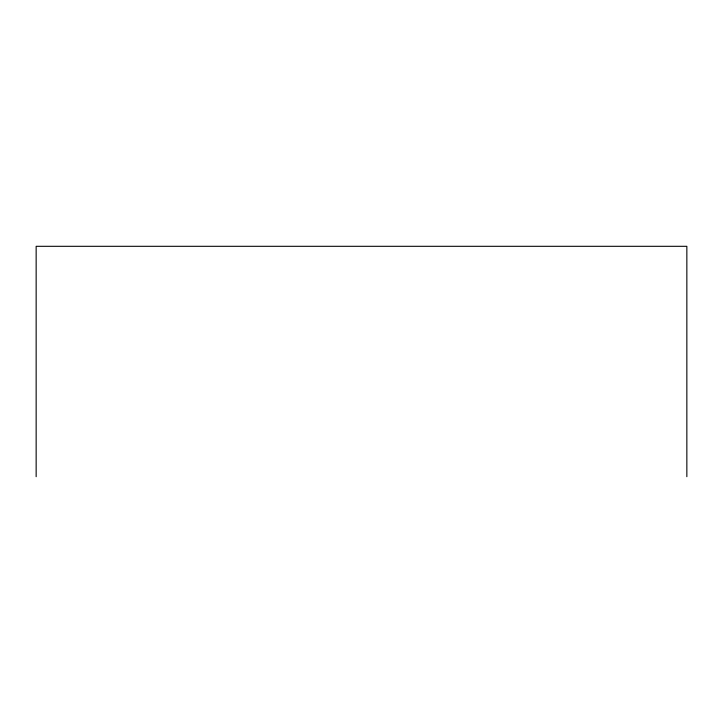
<?xml version="1.0" encoding="UTF-8"?>
<svg xmlns="http://www.w3.org/2000/svg" width="723" height="723" viewBox="0 0 723 723"><rect width="100%" height="100%" fill="white"/><g stroke="black" fill="none" stroke-linecap="round" stroke-linejoin="round"><path stroke-width="1.08" d="M686.85 476.692L686.85 246.308L36.15 246.308L36.15 476.692"/></g></svg>
